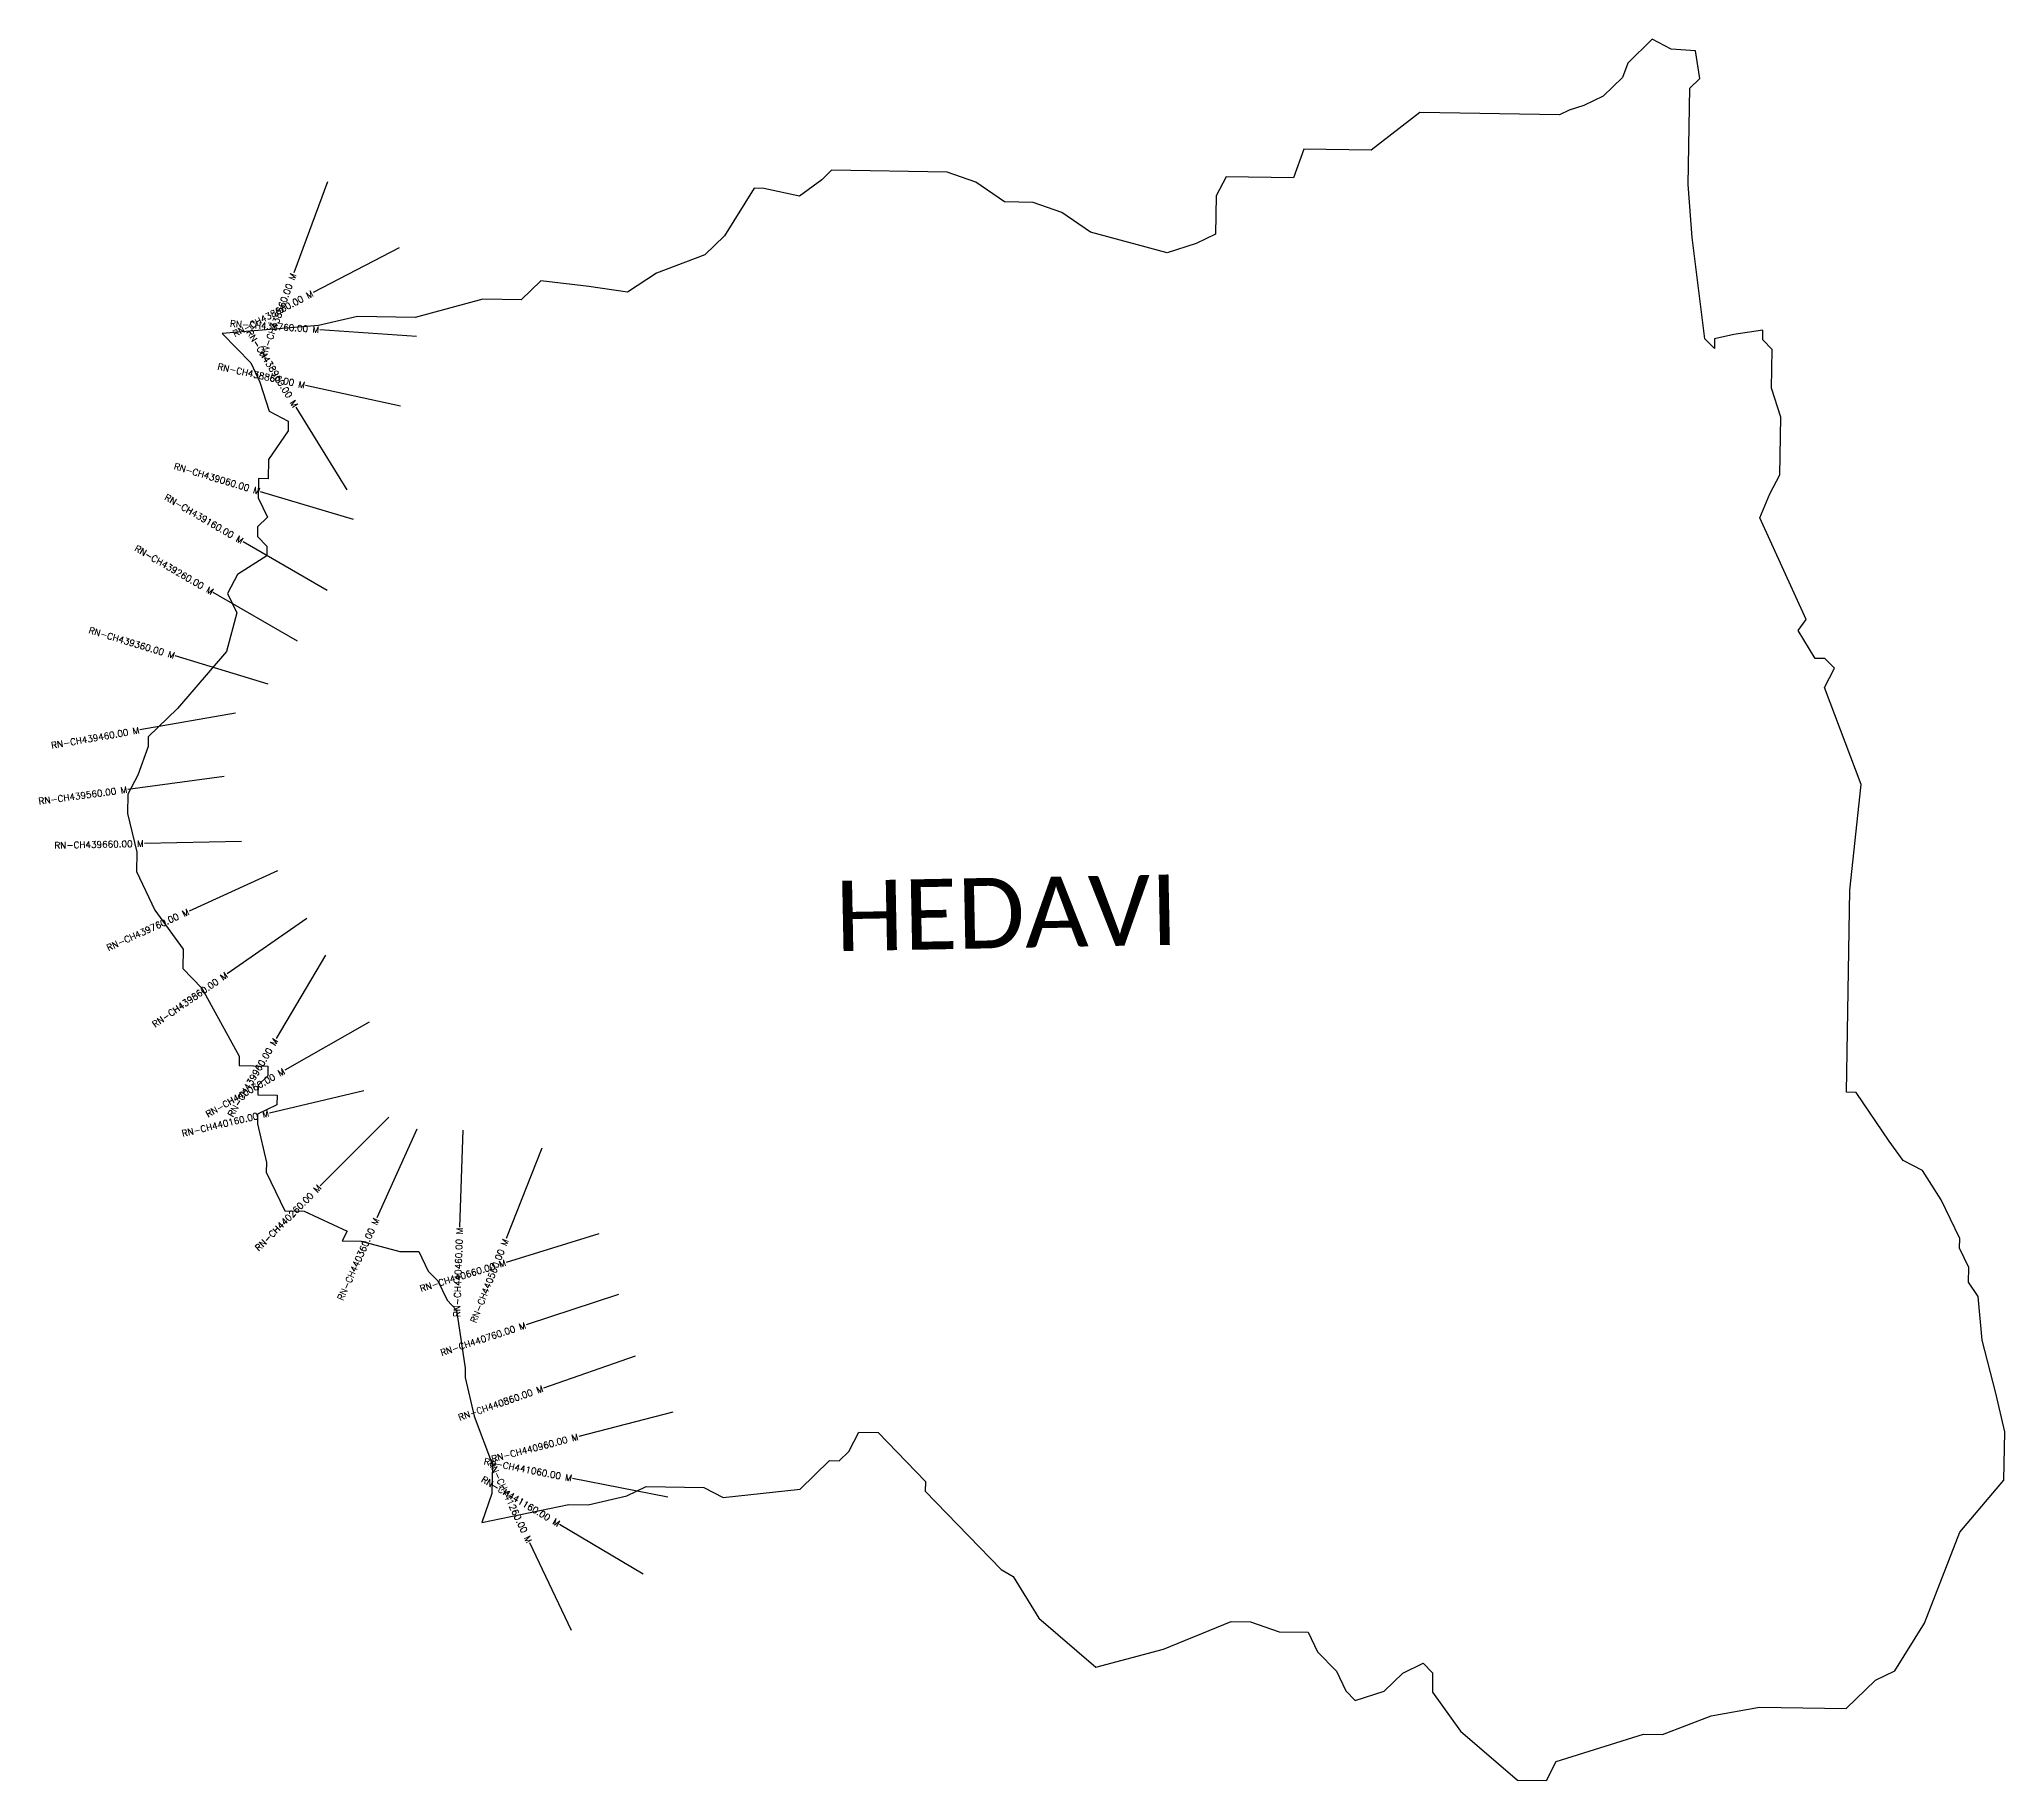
# Model space of a CAD drawing. Header units: metres. Extents: x 310045 to 313081, y 1919073 to 1921762.
import ezdxf
from ezdxf.enums import TextEntityAlignment as Align

# ---------------------------------------------------------------- set-up
doc = ezdxf.new("R2010")
doc.units = ezdxf.units.M
for name, color, linetype in [('CS', 134, 'Continuous'), ('CSMark', 6, 'Continuous'), ('VILLAGE BOUNDRY', 10, 'Continuous'), ('VILLAGE NAME', 250, 'Continuous')]:
    doc.layers.add(name, color=color, linetype=linetype)
doc.styles.get("Standard").update_dxf_attribs({"font": 'simplex.shx'})

msp = doc.modelspace()

# ---------------------------------------------------------------- linework, layer by layer
at = {"layer": 'CS'}
for p, q in [((310490.6, 1921542), (310438.4, 1921401.4)), ((310601.2, 1921440.4), (310468.2, 1921371)), ((310628.1, 1921303.3), (310478.5, 1921313.8)), ((310603.1, 1921195.7), (310456.6, 1921227.6)), ((310520.7, 1921066.6), (310441.8, 1921194.2)), ((310530.4, 1921020.4), (310386.8, 1921063.5)), ((310489.7, 1920910.9), (310360.1, 1920986.3)), ((310443.8, 1920832.7), (310313.9, 1920907.7)), ((310398.5, 1920766.2), (310254.9, 1920809.8)), ((310348.2, 1920721.5), (310200.4, 1920695.5)), ((310330.5, 1920623.7), (310181.9, 1920603.8)), ((310357.4, 1920523.2), (310207.4, 1920520.1)), ((310413, 1920477.7), (310276.4, 1920415.7)), ((310458.5, 1920404.2), (310335.3, 1920318.7)), ((310487.4, 1920347.8), (310410.9, 1920218.8)), ((310554.6, 1920244.1), (310424.3, 1920169.8)), ((310546.7, 1920138.3), (310400.7, 1920103.8)), ((310585.1, 1920097.6), (310479, 1919991.5)), ((310628.3, 1920078.8), (310566.8, 1919942)), ((310699.4, 1920077.5), (310694.5, 1919927.6)), ((310821.3, 1920049.4), (310766.3, 1919909.9)), ((310909.7, 1919917.4), (310766.4, 1919873.2)), ((310939.7, 1919823.5), (310797.3, 1919776.6)), ((310965.7, 1919728.4), (310824.1, 1919678.9)), ((311023.7, 1919642), (310878.6, 1919604.2)), ((311016, 1919510.7), (310868.8, 1919539.4)), ((310867.3, 1919304.3), (310802.9, 1919439.8)), ((310978, 1919391.7), (310849, 1919468.3))]:
    msp.add_line(p, q, dxfattribs=at)
at = {"layer": 'VILLAGE BOUNDRY'}
msp.add_lwpolyline([(312703.1, 1921023.2), (312718.6, 1921060.1), (312734, 1921089.6), (312735.4, 1921178.9), (312721.3, 1921223.7), (312722.3, 1921283.2), (312707.6, 1921298.3), (312707.9, 1921313.2), (312663.2, 1921306.5), (312633.3, 1921299.6), (312633, 1921284.7), (312618.4, 1921299.8), (312598.7, 1921456.3), (312592.6, 1921538.2), (312595.1, 1921687), (312610.2, 1921701.6), (312603.5, 1921744.4), (312566.3, 1921746.9), (312536.8, 1921762.3), (312499, 1921725.7), (312491.2, 1921703.5), (312461, 1921674.3), (312431, 1921659.9), (312408.6, 1921652.9), (312393.6, 1921645.7), (312177.9, 1921649.2), (312102.6, 1921591), (311998.5, 1921592.7), (311982.9, 1921548.3), (311878.8, 1921550), (311863.4, 1921520.5), (311862.4, 1921461.1), (311832.5, 1921446.7), (311787.6, 1921432.5), (311669.1, 1921464.3), (311625, 1921494.7), (311580.7, 1921510.3), (311536, 1921511.1), (311491.9, 1921541.6), (311447.5, 1921557.2), (311269.1, 1921560.1), (311254, 1921545.5), (311219.3, 1921519.8), (311164.5, 1921532.1), (311149.6, 1921532.3), (311103.8, 1921458.7), (311073.5, 1921429.5), (310998.7, 1921400.9), (310953.6, 1921371.9), (310894.3, 1921380.4), (310820, 1921389), (310789.8, 1921359.8), (310730.3, 1921360.8), (310625.7, 1921332.7), (310536.5, 1921334.2), (310476.7, 1921320.3), (310327.8, 1921307.9), (310371.7, 1921262.5), (310386, 1921232.6), (310400.2, 1921187.7), (310429.7, 1921172.3), (310429.4, 1921157.5), (310399, 1921113.4), (310398.5, 1921083.6), (310383.6, 1921083.9), (310383.1, 1921054.1), (310397.5, 1921024.1), (310382.3, 1921009.5), (310382.1, 1920994.6), (310396.8, 1920979.5), (310396.5, 1920964.6), (310351.4, 1920935.6), (310336, 1920906.2), (310350.4, 1920876.2), (310334.5, 1920816.9), (310258.7, 1920728.9), (310213.4, 1920685), (310213.1, 1920670.2), (310197.5, 1920625.8), (310182.1, 1920596.3), (310181.6, 1920566.6), (310195.6, 1920506.8), (310195.1, 1920477.1), (310223.8, 1920417.1), (310267.5, 1920356.9), (310267, 1920327.1), (310296.2, 1920296.9), (310354, 1920191.8), (310353.7, 1920177), (310398.3, 1920176.2), (310398.1, 1920161.3), (310383, 1920146.7), (310382.7, 1920131.8), (310412.5, 1920131.3), (310412.2, 1920116.5), (310382.3, 1920102.1), (310382, 1920087.2), (310395.9, 1920027.5), (310395.6, 1920012.6), (310424.4, 1919952.7), (310454.1, 1919952.2), (310520.6, 1919921.3), (310512.9, 1919906.6), (310542.6, 1919906.1), (310601.9, 1919890.2), (310631.6, 1919889.8), (310646, 1919859.8), (310660.6, 1919844.6), (310675, 1919814.7), (310689.6, 1919799.5), (310703, 1919710), (310702.8, 1919695.2), (310716.7, 1919635.4), (310745.2, 1919560.6), (310744.4, 1919516), (310728.8, 1919471.6), (310863.2, 1919499.2), (310892.9, 1919498.7), (310952.6, 1919512.5), (310982.6, 1919526.9), (311071.9, 1919525.5), (311101.4, 1919510.1), (311220.5, 1919523), (311265.9, 1919566.9), (311280.8, 1919566.6), (311295.9, 1919581.2), (311311.3, 1919610.8), (311341, 1919610.3), (311414.1, 1919534.7), (311413.9, 1919519.8), (311530.9, 1919398.9), (311549.7, 1919388.2), (311589.2, 1919323.5), (311677.1, 1919247.7), (311781.7, 1919275.7), (311886.6, 1919318.6), (311916.3, 1919318.1), (311960.7, 1919302.5), (312005.3, 1919301.8), (312019.7, 1919271.8), (312048.9, 1919241.6), (312063.3, 1919211.6), (312077.9, 1919196.5), (312122.8, 1919210.6), (312151.4, 1919238.4), (312183, 1919254.2), (312197.6, 1919239.1), (312197.2, 1919209.3), (312240.8, 1919149.1), (312328.8, 1919073.3), (312373.4, 1919072.6), (312388.7, 1919102.1), (312523.3, 1919144.5), (312553, 1919144), (312627.9, 1919172.5), (312702.5, 1919186.1), (312836.3, 1919183.9), (312881.7, 1919227.8), (312911.7, 1919242.2), (312957.5, 1919315.8), (313011.9, 1919456.2), (313080.2, 1919536.9), (313081.4, 1919611.3), (313067.5, 1919671), (313046.6, 1919753.2), (313040.2, 1919820.2), (313025.7, 1919842.7), (313026.1, 1919865.1), (313011.7, 1919895.1), (313012, 1919909.9), (312983.2, 1919969.9), (312954.2, 1920015), (312924.7, 1920030.4), (312902.9, 1920060.5), (312852.1, 1920135.7), (312837.2, 1920135.9), (312842.4, 1920448.2), (312859.9, 1920611.5), (312802.9, 1920761.3), (312818.3, 1920790.8), (312803.7, 1920805.9), (312788.8, 1920806.1), (312762.5, 1920849.3), (312774.9, 1920865.9)], close=True, dxfattribs=at)

# ---------------------------------------------------------------- texts
at = {"layer": 'CSMark'}
for s, rotation, p in [('RN-CH438560.00 M', 69.65, (310438.1, 1921400.5)), ('RN-CH438660.00 M', 27.5667, (310467.4, 1921370.5)), ('RN-CH438760.00 M', 356.0139, (310477.5, 1921313.8)), ('RN-CH438960.00 M', 301.7001, (310441.3, 1921195)), ('RN-CH438860.00 M', 347.7218, (310455.6, 1921227.8)), ('RN-CH439060.00 M', 343.2927, (310385.8, 1921063.8)), ('RN-CH439160.00 M', 329.8205, (310359.2, 1920986.8)), ('RN-CH439260.00 M', 330.0022, (310313.1, 1920908.2)), ('RN-CH439360.00 M', 343.131, (310254, 1920810.1)), ('RN-CH439460.00 M', 9.9713, (310199.5, 1920695.3)), ('RN-CH439560.00 M', 7.6391, (310180.9, 1920603.6)), ('RN-CH439660.00 M', 1.1839, (310206.4, 1920520.1)), ('RN-CH439760.00 M', 24.393, (310275.5, 1920415.3)), ('RN-CH439860.00 M', 34.7826, (310334.5, 1920318.1)), ('RN-CH439960.00 M', 59.3388, (310410.4, 1920218)), ('RN-CH440060.00 M', 29.6644, (310423.4, 1920169.3)), ('RN-CH440160.00 M', 13.2966, (310399.7, 1920103.6)), ('RN-CH440260.00 M', 45.016, (310478.3, 1919990.8)), ('RN-CH440360.00 M', 65.784, (310566.4, 1919941.1)), ('RN-CH440460.00 M', 88.1373, (310694.5, 1919926.6)), ('RN-CH440560.00 M', 68.4933, (310765.9, 1919908.9)), ('RN-CH440660.00 M', 17.1368, (310765.4, 1919872.9)), ('RN-CH440760.00 M', 18.2272, (310796.3, 1919776.3)), ('RN-CH440860.00 M', 19.2698, (310823.1, 1919678.6)), ('RN-CH440960.00 M', 14.5747, (310877.6, 1919604)), ('RN-CH441060.00 M', 348.9528, (310867.8, 1919539.6)), ('RN-CH441260.00 M', 295.4117, (310802.5, 1919440.7)), ('RN-CH441160.00 M', 329.3077, (310848.2, 1919468.8))]:
    msp.add_text(s, height=10, rotation=rotation, dxfattribs=at).set_placement(p, align=Align.MIDDLE_RIGHT)
at = {"layer": 'VILLAGE NAME', "insert": (311273.9, 1920462.4), "char_height": 108.748, "attachment_point": 1, "rotation": 1.1028}
msp.add_mtext_dynamic_manual_height_columns('{\\fCalibri|b0|i0|c0|p34;HEDAVI}', width=1571.314, gutter_width=543.7, heights=[0], dxfattribs=at)

doc.saveas('drawing.dxf')
